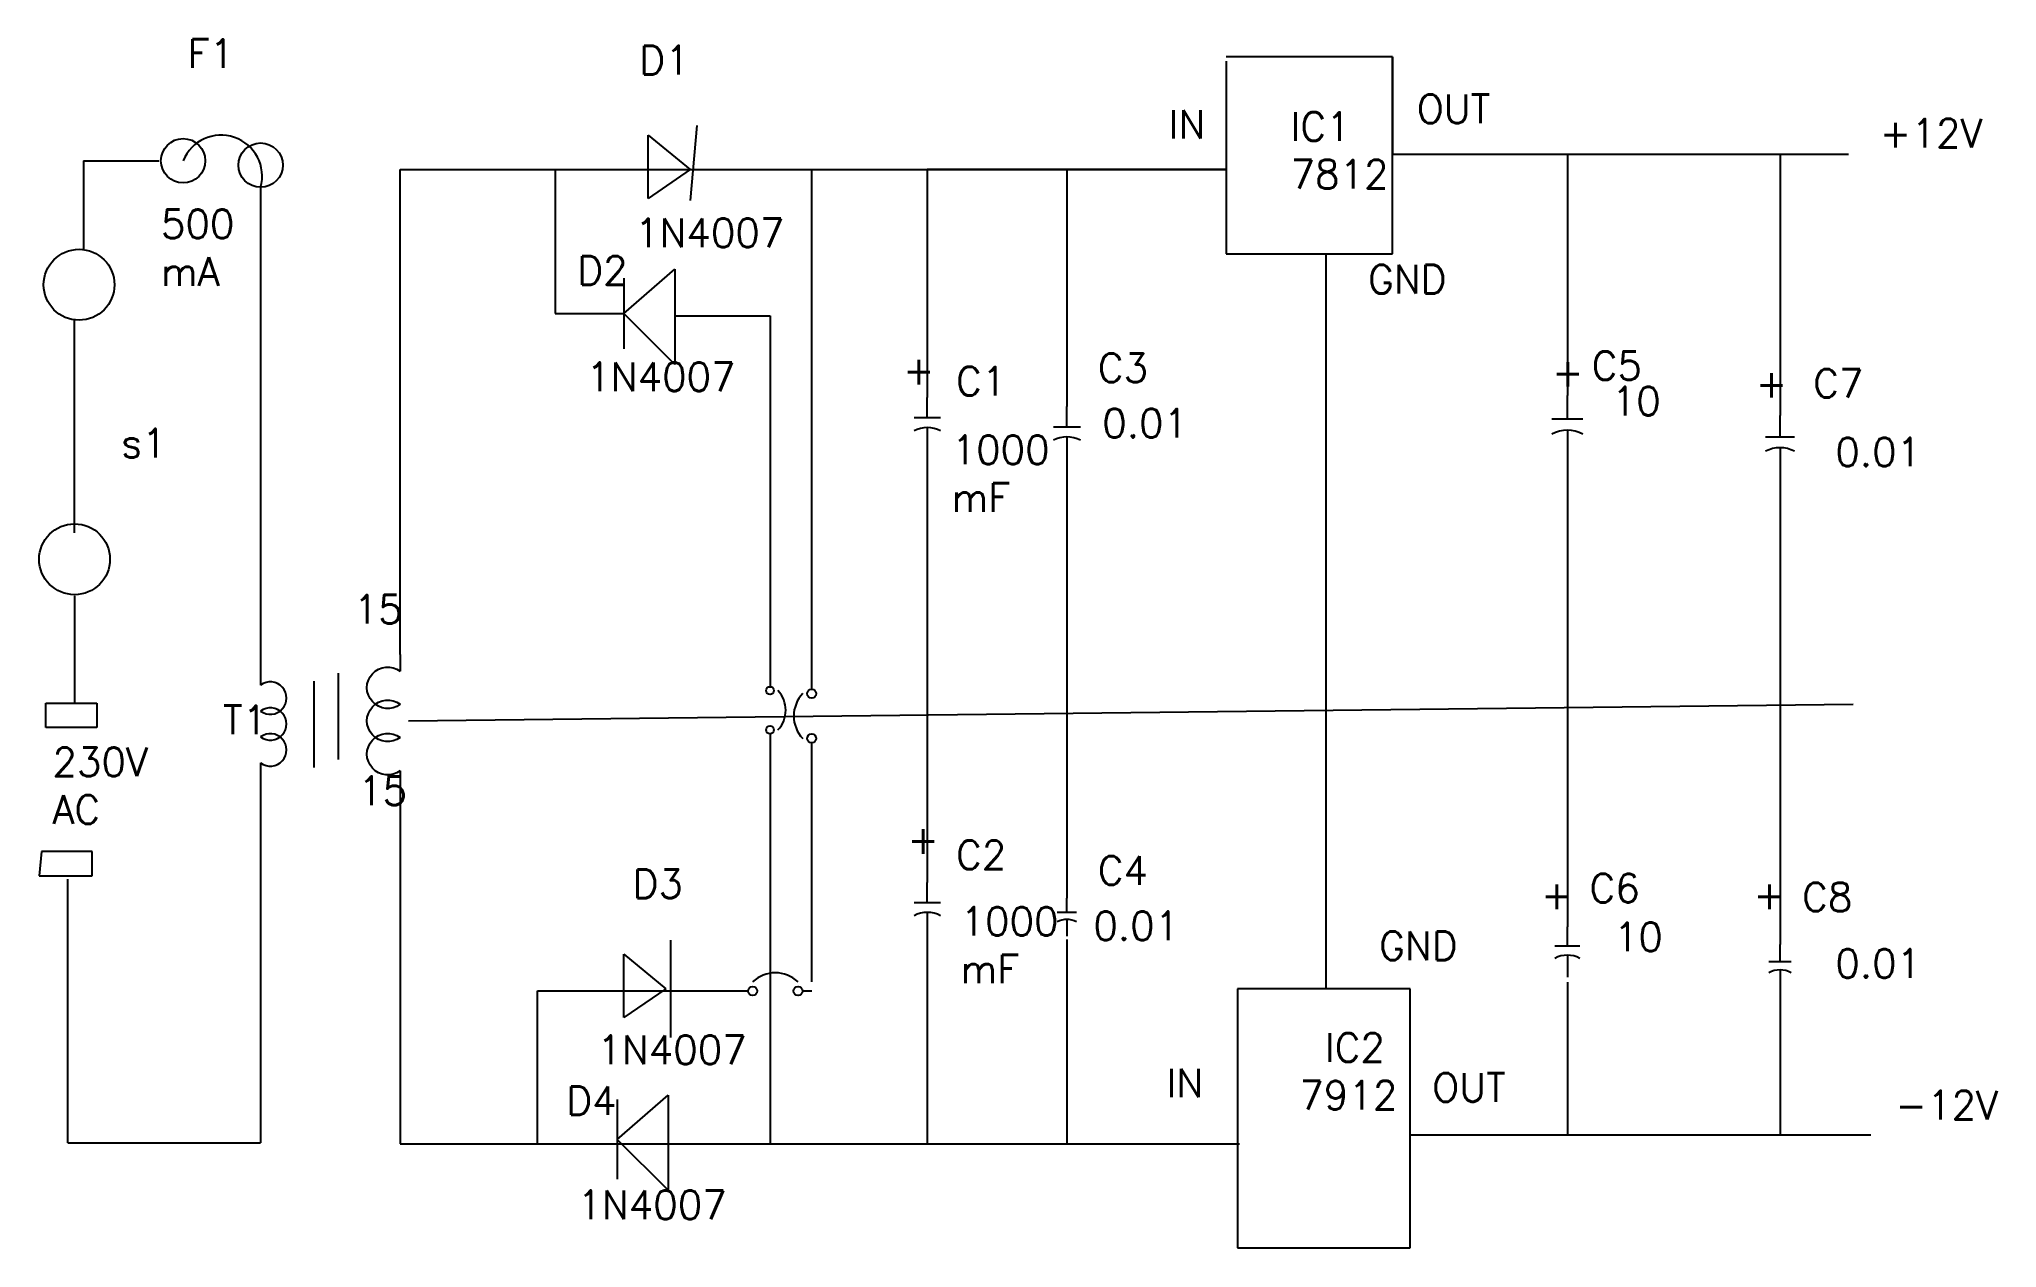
# Model space of a CAD drawing. Header units: inches. Extents: x 10.3 to 78.8, y 2.3 to 44.5.
import ezdxf

# ---------------------------------------------------------------- set-up
doc = ezdxf.new("R2010")
doc.units = ezdxf.units.IN
doc.header["$MEASUREMENT"] = 0
doc.styles.get("Standard").update_dxf_attribs({"font": 'txt.shx', "height": 0.5})

# ---------------------------------------------------------------- blocks, each defined once
blk = doc.blocks.new('Inductor')
at = {"color": 7}
for p, q in [((0, 0), (0.05, 0)), ((0.35, 0), (0.4, 0))]:
    blk.add_line(p, q, dxfattribs=at)
for centre in [(0.1, 0.0375), (0.2, 0.0375), (0.3, 0.0375)]:
    blk.add_arc(centre, 0.0625, 323.1301, 216.8699, dxfattribs=at)
blk = doc.blocks.new('Circuit Breaker')
at = {"color": 7}
for p, q in [((0, 0), (0.049999, 0)), ((0.349999, 0), (0.399999, 0))]:
    blk.add_line(p, q, dxfattribs=at)
for centre in [(0.074999, 0), (0.324999, 0)]:
    blk.add_circle(centre, 0.025, dxfattribs=at)
blk.add_arc((0.199999, -0.081249), 0.18125, 46.39717, 133.6028, dxfattribs=at)
blk = doc.blocks.new('Capacitor')
at = {"color": 7}
for p, q in [((0.15, 0), (0, 0)), ((0.15, -0.1), (0.15, 0.1)), ((0.225, 0), (0.4, 0))]:
    blk.add_line(p, q, dxfattribs=at)
blk.add_arc((0.4375, 0), 0.2125, 151.9275, 208.0725, dxfattribs=at)

msp = doc.modelspace()

# ---------------------------------------------------------------- linework, layer by layer
for p, q in [((57.615, 43.935), (51.803, 43.935)), ((57.615, 37.045), (57.615, 43.935)), ((57.615, 43.935), (57.615, 40.529)), ((51.803, 43.781), (51.803, 37.045)), ((31.578, 38.981), (31.578, 41.193)), ((31.578, 41.193), (33.05, 39.987)), ((33.283, 41.535), (33.05, 38.903)), ((57.615, 40.529), (73.578, 40.529)), ((57.615, 40.529), (63.737, 40.529)), ((63.737, 40.529), (63.737, 32.09)), ((71.176, 40.529), (71.176, 31.394)), ((11.818, 40.297), (14.452, 40.297)), ((11.818, 40.297), (11.818, 37.2)), ((22.899, 23.032), (22.899, 39.987)), ((22.899, 39.987), (51.803, 39.987)), ((22.899, 39.987), (28.323, 39.987)), ((22.899, 39.987), (33.05, 39.987)), ((28.323, 39.987), (28.323, 34.955)), ((33.05, 39.987), (31.578, 38.981)), ((33.05, 39.987), (33.05, 39.987)), ((33.05, 39.987), (33.05, 39.987)), ((37.297, 22.134), (37.297, 39.987)), ((51.803, 39.987), (41.342, 39.987)), ((41.342, 39.987), (41.342, 32.013)), ((41.342, 39.987), (46.224, 39.987)), ((46.224, 39.987), (46.224, 31.703)), ((18.017, 39.368), (18.017, 22.413)), ((51.803, 37.045), (57.615, 37.045)), ((51.803, 37.045), (55.29, 37.045)), ((55.29, 37.045), (55.29, 11.342)), ((30.726, 34.955), (32.508, 36.503)), ((32.508, 36.503), (32.508, 33.174)), ((30.726, 36.194), (30.726, 33.716)), ((28.323, 34.955), (30.726, 34.955)), ((32.508, 33.174), (30.726, 34.955)), ((11.506, 27.29), (11.506, 34.732)), ((32.508, 34.877), (35.84, 34.877)), ((35.84, 34.877), (35.84, 22.181)), ((41.342, 30.155), (41.342, 15.058)), ((46.224, 29.814), (46.224, 14.516)), ((63.737, 29.923), (63.737, 13.51)), ((71.176, 29.381), (71.176, 12.89)), ((11.506, 25.084), (11.506, 21.329)), ((19.877, 22.103), (19.877, 19.084)), ((20.729, 22.374), (20.729, 19.355)), ((10.5, 21.329), (12.282, 21.329)), ((10.5, 20.477), (10.5, 21.329)), ((12.282, 21.329), (12.282, 20.477)), ((23.189, 20.71), (73.733, 21.29)), ((12.282, 20.477), (10.5, 20.477)), ((35.84, 19.982), (35.84, 5.923)), ((37.297, 11.582), (37.297, 19.626)), ((18.017, 18.79), (18.017, 5.961)), ((22.899, 18.387), (22.899, 5.923)), ((10.345, 16.142), (10.268, 15.29)), ((12.127, 16.142), (10.345, 16.142)), ((12.127, 15.29), (12.127, 16.142)), ((10.268, 15.29), (12.127, 15.29)), ((11.275, 5.961), (11.275, 15.174)), ((12.127, 15.29), (12.127, 15.29)), ((32.353, 13.045), (32.353, 9.639)), ((41.342, 13.2), (41.342, 5.923)), ((46.224, 13.06), (46.224, 5.923)), ((30.726, 10.335), (30.726, 12.548)), ((30.726, 12.548), (32.198, 11.342)), ((30.726, 10.335), (30.726, 12.548)), ((30.726, 12.548), (32.198, 11.342)), ((27.703, 5.923), (27.703, 11.265)), ((27.703, 11.265), (34.755, 11.265)), ((32.198, 11.342), (30.726, 10.335)), ((32.198, 11.342), (30.726, 10.335)), ((58.235, 11.342), (52.191, 11.342)), ((52.191, 11.342), (52.191, 10.8)), ((58.235, 2.284), (58.235, 11.342)), ((63.737, 11.579), (63.737, 6.232)), ((71.176, 11.311), (71.176, 6.232)), ((52.191, 10.8), (52.191, 2.284)), ((30.493, 6.077), (32.275, 7.626)), ((32.275, 7.626), (32.275, 4.297)), ((30.493, 7.471), (30.493, 4.684)), ((58.235, 2.284), (58.235, 6.232)), ((58.235, 6.232), (74.353, 6.232)), ((11.275, 5.961), (18.017, 5.961)), ((22.899, 5.923), (52.268, 5.923)), ((22.899, 5.923), (27.703, 5.923)), ((32.275, 4.297), (30.493, 6.077)), ((52.191, 2.284), (58.235, 2.284))]:
    msp.add_line(p, q)
for centre, radius in [((15.305, 40.297), 0.775), ((18.017, 40.143), 0.775), ((11.663, 35.961), 1.239), ((11.506, 26.361), 1.239)]:
    msp.add_circle(centre, radius)
msp.add_arc((16.634, 39.755), 1.436, 344.34397, 157.83964)

# ---------------------------------------------------------------- block references
for name, p, xscale, yscale, zscale, rotation in [('Capacitor', (41.342, 32.013), 4.645159933454494, 4.645159933454494, 4.645159933454494, 270), ('Capacitor', (46.224, 31.703), 4.722579362692471, 4.722579362692471, 4.722579362692471, 270), ('Capacitor', (63.737, 32.09), 5.419353330322863, 5.419353330322863, 5.419353330322863, 270), ('Capacitor', (71.176, 31.394), 5.032256631888671, 5.032256631888671, 5.032256631888671, 270), ('Inductor', (22.899, 23.032), -11.6129000575141, 11.6129000575141, 11.6129000575141, 90), ('Inductor', (18.017, 22.413), 9.058061915011823, 9.058061915011823, 9.058061915011823, 270), ('Circuit Breaker', (35.84, 22.181), 5.49677264762191, 5.49677264762191, 5.49677264762191, 270), ('Circuit Breaker', (37.297, 19.626), 6.27096604449028, 6.27096604449028, 6.27096604449028, 90), ('Capacitor', (41.342, 15.058), 4.645160045393425, 4.645160045393425, 4.645160045393425, 270), ('Capacitor', (46.224, 14.516), 3.32903131549277, 3.32903131549277, 3.32903131549277, 270), ('Capacitor', (63.737, 13.51), 4.41290198155734, 4.41290198155734, 4.41290198155734, 270), ('Capacitor', (71.176, 12.89), 3.948385965824102, 3.948385965824102, 3.948385965824102, 270)]:
    msp.add_blockref(name, p, dxfattribs=dict(xscale=xscale, yscale=yscale, zscale=zscale, rotation=rotation))
at = {"xscale": 6.354328178116475, "yscale": 6.354328178116475, "zscale": 6.354328178116475}
msp.add_blockref('Circuit Breaker', (34.755, 11.265), dxfattribs=at)

# ---------------------------------------------------------------- texts
for s, p in [('F1', (15.46, 43.548)), ('D1', (31.268, 43.316)), ('OUT', (58.468, 41.613)), ('IN', (49.788, 41.071)), ('IC1', (54.051, 40.994)), ('+12V', (74.663, 40.761)), ('7812', (54.051, 39.327)), ('500', (14.53, 37.587)), ('1N4007', (31.113, 37.277)), ('mA', (14.53, 35.92)), ('D2', (29.098, 35.961)), ('GND', (56.763, 35.652)), ('C5', (64.589, 32.632)), ('1N4007', (29.408, 32.245)), ('+', (40.489, 32.477)), ('C1', (42.349, 32.09)), ('C3', (47.309, 32.555)), ('+', (63.195, 32.4)), ('C7', (72.339, 32.013)), ('10', (65.287, 31.394)), ('+', (70.324, 32.013)), ('0.01', (47.464, 30.619)), ('s1', (13.135, 29.923)), ('1000', (42.194, 29.69)), ('0.01', (73.114, 29.613)), ('mF', (42.194, 28.024)), ('15', (21.272, 24.116)), ('T1', (16.699, 20.245)), ('230V', (10.733, 18.774)), ('15', (21.426, 17.768)), ('AC', (10.733, 17.108)), ('+', (40.644, 16.065)), ('C2', (42.349, 15.523)), ('C4', (47.309, 14.981)), ('D3', (31.035, 14.516)), ('C6', (64.512, 14.361)), ('+', (62.807, 14.129)), ('+', (70.246, 14.129)), ('C8', (71.951, 14.052)), ('1000', (42.504, 13.2)), ('0.01', (47.154, 13.045)), ('GND', (57.15, 12.348)), ('10', (65.364, 12.658)), ('mF', (42.504, 11.533)), ('0.01', (73.114, 11.729)), ('1N4007', (29.796, 8.71)), (' IC2', (54.361, 8.787)), ('IN', (49.711, 7.548)), ('OUT', (59.01, 7.394)), ('D4', (28.711, 6.929)), ('7912', (54.361, 7.12)), ('-12V', (75.206, 6.774)), ('1N4007', (29.098, 3.29))]:
    msp.add_text(s, height=1).set_placement(p)

doc.saveas('drawing.dxf')
